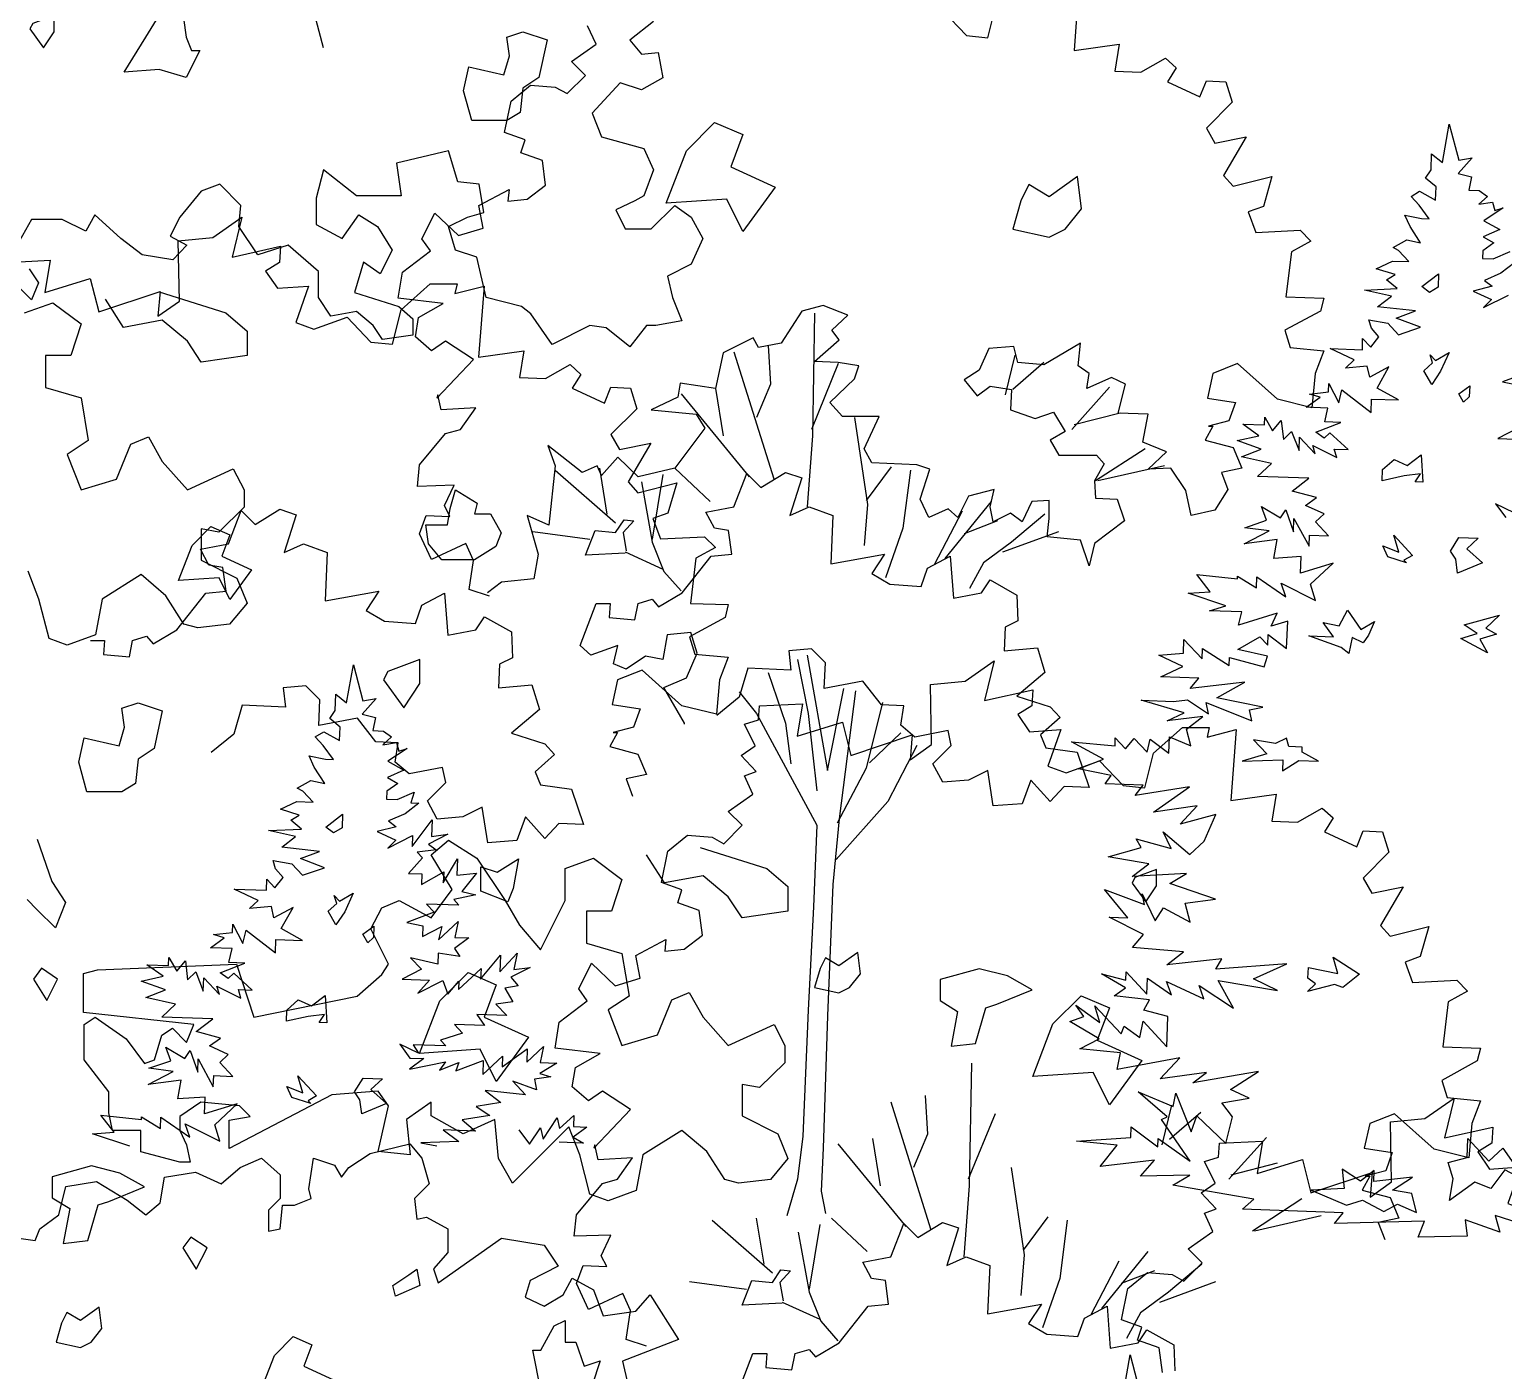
# Model space of a CAD drawing. Header units: inches. Extents: x 11.9 to 85.3, y 21.1 to 37.4.
# Drawn here: x 38.478 to 39.127, y 22.684 to 23.274 of the extents above; entities that cross this region are included whole.
import ezdxf

# ---------------------------------------------------------------- set-up
doc = ezdxf.new("R2010")
doc.units = ezdxf.units.IN
doc.header["$MEASUREMENT"] = 0
doc.layers.add('CAY', color=94, linetype='Continuous')
doc.layers.add('CAY-3', color=61, linetype='Continuous')

# ---------------------------------------------------------------- blocks, each defined once
blk = doc.blocks.new('A$C76451831')
at = {"layer": 'CAY'}
for p, q in [((4659.2, 1730), (4666, 1767.4)), ((4666, 1767.4), (4675.2, 1732.1)), ((4648.1, 1722.6), (4648.6, 1738.5)), ((4648.6, 1738.5), (4659.2, 1730)), ((4688.4, 1734.4), (4674.7, 1719)), ((4675.2, 1732.1), (4688.4, 1734.4)), ((4642.8, 1714.7), (4648.1, 1722.6)), ((4653, 1706.2), (4642.8, 1714.7)), ((4652.5, 1693), (4653, 1706.2)), ((4674.7, 1719), (4687.7, 1715.8)), ((4687.7, 1715.8), (4685, 1702.8)), ((4628.6, 1696.6), (4636.9, 1701.7)), ((4636.5, 1688.1), (4628.6, 1696.6)), ((4636.9, 1701.7), (4652.5, 1693)), ((4685, 1702.8), (4695.4, 1702.4)), ((4703.4, 1696.7), (4694.9, 1688.8)), ((4694.9, 1688.8), (4708.2, 1691.1)), ((4695.4, 1702.4), (4703.4, 1696.7)), ((4708.2, 1691.1), (4710.6, 1682.8)), ((4627.6, 1667.1), (4622.5, 1678.2)), ((4622.5, 1678.2), (4638.7, 1674.9)), ((4646.4, 1674.6), (4636.5, 1688.1)), ((4718.8, 1685.3), (4699.8, 1672.8)), ((4710.6, 1682.8), (4718.8, 1685.3)), ((4637.9, 1650.9), (4627.6, 1667.1)), ((4638.7, 1674.9), (4646.4, 1674.6)), ((4715.4, 1664.1), (4699.3, 1656.9)), ((4699.8, 1672.8), (4715.4, 1664.1)), ((4611, 1646.4), (4624.4, 1654.1)), ((4624.4, 1654.1), (4637.9, 1650.9)), ((4709.5, 1651.1), (4698.8, 1643.4)), ((4699.3, 1656.9), (4709.5, 1651.1)), ((4594.4, 1625.7), (4610.5, 1633.3)), ((4610.5, 1633.3), (4626.4, 1632.7)), ((4616.3, 1643.5), (4611, 1646.4)), ((4626.4, 1632.7), (4616.3, 1643.5)), ((4698.8, 1643.4), (4698.5, 1635.7)), ((4698.5, 1635.7), (4708.9, 1635.3)), ((4708.9, 1635.3), (4725.5, 1642.4)), ((4725.5, 1642.4), (4722.4, 1632.1)), ((4612.8, 1620.1), (4594.4, 1625.7)), ((4604.5, 1614.9), (4612.8, 1620.1)), ((4716.6, 1621.4), (4700.5, 1614.3)), ((4730.1, 1631.8), (4716.6, 1621.4)), ((4722.4, 1632.1), (4730.1, 1631.8)), ((4582.8, 1604.8), (4615, 1606.4)), ((4609.3, 1598.9), (4582.8, 1604.8)), ((4615, 1606.4), (4604.5, 1614.9)), ((4708, 1608.6), (4689.3, 1603.8)), ((4689.3, 1603.8), (4707.5, 1595.4)), ((4700.5, 1614.3), (4708, 1608.6)), ((4723.6, 1589.4), (4743.1, 1615.5)), ((4743.1, 1615.5), (4742.6, 1599.2)), ((4595.8, 1588.5), (4609.3, 1598.9)), ((4699.6, 1587.6), (4724, 1599.9)), ((4707.5, 1595.4), (4699.6, 1587.6)), ((4724, 1599.9), (4723.6, 1589.4)), ((4758.5, 1601.4), (4739.6, 1591.6)), ((4739.6, 1591.6), (4747.1, 1585.9)), ((4742.6, 1599.2), (4758.5, 1601.4)), ((4587.2, 1575.6), (4605.7, 1572.3)), ((4589.7, 1567.4), (4587.2, 1575.6)), ((4632.8, 1584.5), (4595.8, 1588.5)), ((4614, 1577.4), (4632.8, 1584.5)), ((4637.7, 1568.4), (4614, 1577.4)), ((4733.7, 1578.2), (4720, 1562.8)), ((4747.1, 1585.9), (4728.4, 1583.8)), ((4728.4, 1583.8), (4733.7, 1578.2)), ((4754.1, 1553.5), (4768.1, 1577)), ((4768.1, 1577), (4767.5, 1561.2)), ((4597.1, 1559), (4589.7, 1567.4)), ((4605.7, 1572.3), (4616.2, 1561)), ((4616.2, 1561), (4637.7, 1568.4)), ((4720, 1562.8), (4733.1, 1562.4)), ((4732.8, 1552), (4754.5, 1564.3)), ((4733.1, 1562.4), (4732.8, 1552)), ((4754.5, 1564.3), (4754.1, 1553.5)), ((4767.5, 1561.2), (4786.6, 1563.2)), ((4786.6, 1563.2), (4772.4, 1545.1)), ((4572.7, 1536.2), (4549.1, 1547.5)), ((4549.1, 1547.5), (4580.8, 1546.4)), ((4580.8, 1546.4), (4581.1, 1557.2)), ((4581.1, 1557.2), (4589, 1548.8)), ((4589, 1548.8), (4597.1, 1559)), ((4564.3, 1528.4), (4572.7, 1536.2)), ((4769.2, 1531.6), (4737.5, 1532.7)), ((4737.5, 1532.7), (4745, 1524.8)), ((4785.9, 1541.9), (4764.4, 1537.2)), ((4764.4, 1537.2), (4769.2, 1531.6)), ((4772.4, 1545.1), (4785.9, 1541.9)), ((4585.6, 1530.3), (4564.3, 1528.4)), ((4588, 1519.4), (4585.6, 1530.3)), ((4606.9, 1529.6), (4588, 1519.4)), ((4595.3, 1508.7), (4606.9, 1529.6)), ((4745, 1524.8), (4718.3, 1514.8)), ((4528.9, 1502.9), (4547.6, 1504.9)), ((4539.3, 1499.8), (4528.9, 1502.9)), ((4547.6, 1504.9), (4547.9, 1513.1)), ((4547.9, 1513.1), (4557.6, 1494.1)), ((4557.6, 1494.1), (4560.8, 1507.2)), ((4560.8, 1507.2), (4589.5, 1484.9)), ((4616.2, 1497.1), (4595.3, 1508.7)), ((4718.3, 1514.8), (4734.1, 1511.6)), ((4734.1, 1511.6), (4733.7, 1501.1)), ((4733.7, 1501.1), (4752.6, 1510.9)), ((4749.5, 1497.9), (4768.7, 1515.8)), ((4752.6, 1510.9), (4749.5, 1497.9)), ((4768.7, 1515.8), (4765.4, 1500)), ((4525.8, 1489.8), (4539.3, 1499.8)), ((4547, 1489.1), (4525.8, 1489.8)), ((4543.8, 1475.6), (4547, 1489.1)), ((4589.5, 1484.9), (4589.9, 1498)), ((4589.9, 1498), (4616.2, 1497.1)), ((4779, 1499.6), (4765, 1489.2)), ((4765, 1489.2), (4770.2, 1481.3)), ((4765.4, 1500), (4779, 1499.6)), ((4484.8, 1472.7), (4485.1, 1480.4)), ((4485.1, 1480.4), (4492.8, 1466.9)), ((4492.8, 1466.9), (4501.3, 1477.1)), ((4501.3, 1477.1), (4503.4, 1458.4)), ((4535.3, 1465.5), (4559.7, 1475)), ((4559.7, 1475), (4543.8, 1475.6)), ((4722.1, 1480.2), (4732.6, 1469)), ((4748.6, 1473.9), (4722.1, 1480.2)), ((4749, 1484.7), (4748.6, 1473.9)), ((4770.2, 1481.3), (4749, 1484.7)), ((4790.7, 1459.3), (4810.1, 1482.6)), ((4809.5, 1466.3), (4826.5, 1484.8)), ((4810.1, 1482.6), (4809.5, 1466.3)), ((4826.5, 1484.8), (4823.2, 1468.6)), ((4458, 1457.3), (4479.5, 1462)), ((4463.6, 1473.4), (4484.8, 1472.7)), ((4479.5, 1462), (4463.6, 1473.4)), ((4503.4, 1458.4), (4511.4, 1466.3)), ((4511.4, 1466.3), (4518.8, 1447.4)), ((4518.8, 1447.4), (4519.3, 1460.6)), ((4519.3, 1460.6), (4534.6, 1444.2)), ((4543.3, 1459.7), (4535.3, 1465.5)), ((4548.9, 1465), (4543.3, 1459.7)), ((4566.9, 1448.5), (4548.9, 1465)), ((4732.6, 1469), (4713.7, 1459.2)), ((4713.7, 1459.2), (4740.4, 1458.3)), ((4769, 1449.1), (4791.1, 1469.7)), ((4791.1, 1469.7), (4790.7, 1459.3)), ((4839.1, 1470.7), (4820.2, 1461)), ((4820.2, 1461), (4827.6, 1452.5)), ((4823.2, 1468.6), (4839.1, 1470.7)), ((4481.7, 1448.7), (4458, 1457.3)), ((4462.4, 1441.3), (4481.7, 1448.7)), ((4534.6, 1444.2), (4532.2, 1452.4)), ((4532.2, 1452.4), (4555.8, 1440.7)), ((4555.8, 1440.7), (4553.3, 1449)), ((4553.3, 1449), (4566.9, 1448.5)), ((4740.4, 1458.3), (4729, 1445.5)), ((4729, 1445.5), (4753.5, 1457.8)), ((4753.5, 1457.8), (4758.5, 1444.5)), ((4758.5, 1444.5), (4769.3, 1457.3)), ((4769.3, 1457.3), (4769, 1449.1)), ((4827.6, 1452.5), (4814.4, 1450.3)), ((4814.4, 1450.3), (4822.1, 1436.9)), ((4491.7, 1434.8), (4462.4, 1441.3)), ((4478.1, 1422.1), (4491.7, 1434.8)), ((4822.1, 1436.9), (4805.7, 1434.7)), ((4805.7, 1434.7), (4816.2, 1423.5)), ((4528.3, 1420.4), (4478.1, 1422.1)), ((4512, 1407.8), (4528.3, 1420.4)), ((4786.8, 1424.5), (4794.5, 1413.8)), ((4816.2, 1423.5), (4786.8, 1424.5)), ((4535.8, 1401.5), (4512, 1407.8)), ((4525.1, 1393.7), (4535.8, 1401.5)), ((4773, 1406.4), (4751.5, 1399.4)), ((4794.5, 1413.8), (4765.1, 1414.8)), ((4765.1, 1414.8), (4773, 1406.4)), ((4487, 1379.2), (4482, 1392.5)), ((4482, 1392.5), (4500.7, 1381.4)), ((4500.7, 1381.4), (4505.9, 1389.4)), ((4505.9, 1389.4), (4513.4, 1367.9)), ((4543.4, 1385.4), (4525.1, 1393.7)), ((4711.4, 1395.4), (4721.4, 1381.9)), ((4729.7, 1386.6), (4711.4, 1395.4)), ((4724.6, 1394.9), (4729.7, 1386.6)), ((4756.7, 1393.8), (4724.6, 1394.9)), ((4751.5, 1399.4), (4756.7, 1393.8)), ((4811.7, 1373.3), (4836.3, 1391)), ((4835.9, 1377.9), (4852.3, 1393.2)), ((4836.3, 1391), (4835.9, 1377.9)), ((4852.3, 1393.2), (4849, 1377.4)), ((4465.5, 1371.8), (4487, 1379.2)), ((4513.4, 1367.9), (4513.8, 1381)), ((4513.8, 1381), (4528.7, 1353.7)), ((4535, 1377.5), (4543.4, 1385.4)), ((4547.7, 1363.9), (4535, 1377.5)), ((4735, 1381.4), (4721, 1371)), ((4721, 1371), (4756.1, 1378)), ((4721.4, 1381.9), (4735, 1381.4)), ((4756.1, 1378), (4750.4, 1370)), ((4750.4, 1370), (4769.3, 1377.5)), ((4766.3, 1369.4), (4793.3, 1379.4)), ((4769.3, 1377.5), (4766.3, 1369.4)), ((4792.9, 1365.8), (4812.1, 1383.7)), ((4793.3, 1379.4), (4792.9, 1365.8)), ((4812.1, 1383.7), (4811.7, 1373.3)), ((4865.3, 1376.9), (4848.6, 1366.6)), ((4849, 1377.4), (4865.3, 1376.9)), ((4464.9, 1355.9), (4489.4, 1368.7)), ((4497.2, 1360.3), (4464.9, 1355.9)), ((4489.4, 1368.7), (4465.5, 1371.8)), ((4493.9, 1341.8), (4497.2, 1360.3)), ((4528.7, 1353.7), (4529.1, 1364.6)), ((4529.1, 1364.6), (4547.7, 1363.9)), ((4822.1, 1359.3), (4834.8, 1345.7)), ((4845.4, 1350.8), (4822.1, 1359.3)), ((4859.4, 1363.5), (4843.5, 1361.3)), ((4843.5, 1361.3), (4845.4, 1350.8)), ((4848.6, 1366.6), (4859.4, 1363.5)), ((4520.7, 1343.6), (4493.9, 1341.8)), ((4520.1, 1327.3), (4520.7, 1343.6)), ((4834.8, 1345.7), (4795, 1349.9)), ((4795, 1349.9), (4810.5, 1338.4)), ((4552.2, 1337), (4520.1, 1327.3)), ((4530.1, 1316.5), (4552.2, 1337)), ((4810.5, 1338.4), (4786.3, 1334.3)), ((4786.3, 1334.3), (4799.6, 1325.7)), ((4431.5, 1309.1), (4418.5, 1325.8)), ((4418.5, 1325.8), (4458.3, 1321.7)), ((4458.3, 1321.7), (4458.4, 1324.4)), ((4458.4, 1324.4), (4477, 1312.9)), ((4477, 1312.9), (4477.4, 1323.8)), ((4477.4, 1323.8), (4505.7, 1304.2)), ((4501.2, 1317.5), (4535, 1300.5)), ((4505.7, 1304.2), (4501.2, 1317.5)), ((4535, 1300.5), (4530.1, 1316.5)), ((4799.6, 1325.7), (4772.7, 1321.2)), ((4772.7, 1321.2), (4785.5, 1310.3)), ((4851.8, 1302.5), (4865.7, 1323.4)), ((4865.7, 1323.4), (4868.1, 1312.9)), ((4868.1, 1312.9), (4882.1, 1325.5)), ((4882.1, 1325.5), (4881.7, 1314.6)), ((4881.7, 1314.6), (4894.8, 1314.2)), ((4410.2, 1307.5), (4431.5, 1309.1)), ((4446.9, 1295.4), (4410.2, 1307.5)), ((4753.8, 1311.4), (4769.3, 1300)), ((4785.5, 1310.3), (4753.8, 1311.4)), ((4828.1, 1311.5), (4838.5, 1297.6)), ((4838.5, 1297.6), (4849.5, 1313.5)), ((4849.5, 1313.5), (4851.8, 1302.5)), ((4894.8, 1314.2), (4881.4, 1304.2)), ((4881.4, 1304.2), (4891.6, 1298.4)), ((4661.5, 1274.6), (4682.3, 1288.4)), ((4682.3, 1288.4), (4721.2, 1297.8)), ((4721.2, 1297.8), (4733, 1283.7)), ((4769.3, 1300), (4732.1, 1298.6)), ((4732.1, 1298.6), (4747.8, 1295.7)), ((4891.6, 1298.4), (4867.6, 1299.3)), ((4536.5, 1258.5), (4554.9, 1274.6)), ((4554.9, 1274.6), (4575.8, 1283.7)), ((4575.8, 1283.7), (4594.3, 1267.5)), ((4622.2, 1253.8), (4626.9, 1283.7)), ((4626.9, 1283.7), (4647.3, 1277)), ((4647.3, 1277), (4654.4, 1265.2)), ((4654.4, 1265.2), (4661.5, 1274.6)), ((4733, 1283.7), (4740.1, 1258.5)), ((4384.3, 1256.1), (4414.2, 1260.8)), ((4414.2, 1260.8), (4444.1, 1242.4)), ((4476.7, 1240), (4481, 1265.2)), ((4481, 1265.2), (4511.3, 1269.9)), ((4511.3, 1269.9), (4536.5, 1258.5)), ((4594.3, 1267.5), (4594.3, 1244.3)), ((4740.1, 1258.5), (4725.9, 1244.3)), ((4377.3, 1228.2), (4384.3, 1256.1)), ((4594.3, 1244.3), (4582.9, 1232.9)), ((4608.4, 1237.6), (4624.5, 1244.3)), ((4624.5, 1244.3), (4622.2, 1253.8)), ((4725.9, 1244.3), (4728.3, 1223.9)), ((4358.8, 1214.4), (4377.3, 1228.2)), ((4444.1, 1242.4), (4462.6, 1228.2)), ((4462.6, 1228.2), (4476.7, 1240)), ((4582.9, 1232.9), (4582.9, 1212.1)), ((4594.3, 1214.4), (4596.6, 1237.6)), ((4596.6, 1237.6), (4608.4, 1237.6)), ((4354.1, 1203), (4358.8, 1214.4)), ((4582.9, 1212.1), (4594.3, 1214.4)), ((4728.3, 1223.9), (4737.7, 1225.8)), ((4737.7, 1225.8), (4758.6, 1214.4)), ((4758.6, 1214.4), (4758.6, 1191.2)), ((5192.6, 1187), (5205.3, 1219.7)), ((5205.3, 1219.7), (5219, 1206)), ((5219, 1206), (5243.2, 1220.8)), ((5243.2, 1220.8), (5259.1, 1215.5)), ((5259.1, 1215.5), (5247.5, 1178.6)), ((4324.2, 1207.4), (4354.1, 1203)), ((4749.1, 1161.4), (4811.2, 1205.4)), ((4811.2, 1205.4), (4852.9, 1198.3)), ((4758.6, 1191.2), (4744.4, 1175.1)), ((4852.9, 1198.3), (4866.7, 1177.9)), ((5165.2, 1181.8), (5192.6, 1187)), ((5247.5, 1178.6), (5266.4, 1187)), ((5266.4, 1187), (5289.7, 1178.6)), ((4744.4, 1175.1), (4749.1, 1161.4)), ((4866.7, 1177.9), (4839.1, 1163.7)), ((5173.6, 1165.9), (5165.2, 1181.8)), ((5289.7, 1178.6), (5287.5, 1131.1)), ((4839.1, 1163.7), (4834.4, 1147.6)), ((4871.4, 1149.9), (4880.4, 1166.1)), ((4880.4, 1166.1), (4901.2, 1154.7)), ((5187.3, 1163.8), (5173.6, 1165.9)), ((5190.5, 1140.6), (5187.3, 1163.8)), ((4834.4, 1147.6), (4852.9, 1138.5)), ((4852.9, 1138.5), (4871.4, 1149.9)), ((4901.2, 1154.7), (4910.7, 1129.1)), ((4942.9, 1133.8), (4956.7, 1149.9)), ((4956.7, 1149.9), (4984.6, 1105.9)), ((4910.7, 1129.1), (4942.9, 1133.8)), ((5142, 1102.7), (5170.5, 1138.5)), ((5170.5, 1138.5), (5190.5, 1140.6)), ((5287.5, 1131.1), (5340.3, 1140.6)), ((5340.3, 1140.6), (5327.6, 1121.6)), ((5376.1, 1109), (5382.5, 1126.9)), ((5382.5, 1126.9), (5404.6, 1138.5)), ((5404.6, 1138.5), (5407.8, 1097.4)), ((5327.6, 1121.6), (5345.5, 1111.1)), ((5435.2, 1102.7), (5443.6, 1115.3)), ((5443.6, 1115.3), (5470, 1100.6)), ((4984.6, 1105.9), (4929.6, 1084.7)), ((5118.8, 1089), (5142, 1102.7)), ((5345.5, 1111.1), (5376.1, 1109)), ((5407.8, 1097.4), (5435.2, 1102.7)), ((5470, 1100.6), (5471.1, 1075.2)), ((4929.6, 1084.7), (4941, 1036.7)), ((5057.6, 1092.1), (5071.3, 1092.1)), ((5071.3, 1092.1), (5070.3, 1078.4)), ((5095.6, 1076.3), (5098.8, 1092.1)), ((5098.8, 1092.1), (5112.5, 1096.3)), ((5112.5, 1096.3), (5118.8, 1089)), ((5420.6, 1053.6), (5427.3, 1091)), ((5427.3, 1091), (5436.5, 1055.8)), ((5070.3, 1078.4), (5095.6, 1076.3))]:
    blk.add_line(p, q, dxfattribs=at)
for points in [[(4270.8, 1937.2), (4267.7, 1961.4), (4246.6, 1968.8), (4250.8, 1981.5), (4230.8, 1988.9), (4237.1, 2019.4), (4256.1, 2035.3), (4280.3, 2033.1), (4291.9, 2026.8), (4309.9, 2044.7), (4296.2, 2058.5), (4320.4, 2075.3), (4312, 2093.3), (4323.6, 2097.5), (4308.8, 2113.3), (4322.5, 2122.8), (4312, 2143.9), (4325.7, 2148.1), (4326.7, 2161.8), (4368.9, 2163.9), (4363.7, 2132.3), (4408, 2146), (4416.4, 2113.3), (4476.5, 2133.3), (4474.4, 2109.1), (4495.5, 2123.9), (4494.4, 2182.9), (4528.2, 2186.1), (4556.7, 2206.1), (4547.2, 2167.1), (4594.6, 2177.6), (4593.6, 2161.8), (4579.9, 2153.4), (4591.5, 2136.5), (4622.1, 2138.6), (4609.4, 2102.8), (4627.3, 2096.4), (4660, 2108), (4683.2, 2083.8), (4704.3, 2081.7), (4712.8, 2115.4), (4741.2, 2140.7), (4767.6, 2140.7), (4765.5, 2131.2), (4794, 2138.6), (4788.7, 2069), (4833, 2075.3), (4828.8, 2049), (4854.1, 2047.9), (4878.3, 2061.6), (4888.9, 2052.1), (4880.5, 2038.4), (4912.1, 2023.7), (4918.4, 2039.5), (4937.4, 2038.4), (4943.7, 2018.4), (4918.4, 1993.1), (4926.9, 1978.3), (4957.4, 1984.6), (4935.3, 1946.7), (4944.8, 1936.1), (4982.8, 1945.6), (4974.3, 1916.1), (4959.6, 1910.8), (4966.9, 1890.8), (5010.2, 1892.9), (5020.7, 1882.3), (5001.7, 1871.8), (4996.5, 1827.5), (5033.4, 1826.4), (5030.2, 1813.8), (4995.4, 1794.8), (5000.7, 1777.9), (5033.4, 1774.7), (5024.9, 1752.6), (5021.8, 1718.9), (4988, 1727.3), (4949, 1762.1), (4924.8, 1752.6), (4919.5, 1728.3), (4946.9, 1724.1), (4940.6, 1706.2), (4920.5, 1700.9), (4924.8, 1700.9), (4917.4, 1687.2), (4944.8, 1679.8), (4953.2, 1659.8), (4933.2, 1655.6), (4939.5, 1638.7)], [(4953.2, 1099.5), (4933.2, 1105.8), (4937.4, 1134.3), (4930, 1151.2), (4896.3, 1135.4), (4884.7, 1160.7), (4891, 1178.6), (4914.2, 1177.5), (4908.9, 1188.1), (4918.4, 1208.1), (4882.5, 1207.1), (4884.7, 1228.2), (4910, 1258.8), (4924.7, 1263), (4939.5, 1284.1), (4905.7, 1282), (4902.6, 1296.7), (4901.5, 1293.6), (4937.4, 1331.5), (4910, 1349.5), (4896.3, 1340), (4880.4, 1353.7), (4883.6, 1372.7), (4907.9, 1386.4), (4863.6, 1391.6), (4867.8, 1417), (4895.2, 1438.1), (4886.8, 1449.7), (4899.4, 1475), (4922.6, 1452.8), (4946.9, 1460.2), (4942.7, 1482.3), (4972.2, 1498.2), (4971.1, 1486.6), (4990.1, 1488.7), (5008, 1502.4), (5004.9, 1526.6), (4983.8, 1534), (4988, 1546.7), (4968, 1554.1), (4974.3, 1584.7), (4993.3, 1600.5), (5017.5, 1598.4), (5029.1, 1592), (5047.1, 1610), (5033.4, 1623.7), (5057.6, 1640.6), (5049.2, 1658.5), (5060.8, 1662.7), (5046, 1678.5), (5059.7, 1688), (5049.2, 1709.1), (5062.9, 1713.3), (5063.9, 1727), (5106.1, 1729.1), (5100.9, 1697.5), (5145.2, 1711.2), (5153.6, 1678.5), (5213.7, 1698.6), (5211.6, 1674.3), (5232.7, 1689.1), (5231.6, 1748.1), (5265.4, 1751.3), (5293.9, 1771.3), (5284.4, 1732.3), (5331.8, 1742.9), (5330.8, 1727), (5317.1, 1718.6), (5328.7, 1701.7), (5359.3, 1703.8), (5346.6, 1668), (5364.5, 1661.6), (5397.2, 1673.2), (5420.4, 1649), (5441.5, 1646.9), (5450, 1680.6), (5478.4, 1705.9), (5504.8, 1705.9), (5502.7, 1696.5), (5531.2, 1703.8), (5525.9, 1634.2), (5570.2, 1640.6), (5566, 1614.2), (5591.3, 1613.1), (5615.5, 1626.8), (5626.1, 1617.3), (5617.7, 1603.6), (5649.3, 1588.9), (5655.6, 1604.7), (5674.6, 1603.6), (5680.9, 1583.6), (5655.6, 1558.3), (5664.1, 1543.5), (5694.7, 1549.8), (5672.5, 1511.9), (5682, 1501.3), (5720, 1510.8), (5711.5, 1481.3), (5696.8, 1476), (5704.1, 1456), (5747.4, 1458.1), (5757.9, 1447.5), (5738.9, 1437), (5733.7, 1392.7), (5770.6, 1391.6), (5767.4, 1379), (5732.6, 1360), (5737.9, 1343.1), (5770.6, 1340), (5762.2, 1317.8), (5759, 1284.1), (5725.2, 1292.5), (5686.2, 1327.3), (5662, 1317.8), (5656.7, 1293.6), (5684.1, 1289.3), (5677.8, 1271.4), (5657.7, 1266.1), (5662, 1266.1), (5654.6, 1252.4), (5682, 1245), (5690.4, 1225), (5670.4, 1220.8), (5676.7, 1203.9)], [(4680, 1494.9), (4675.3, 1503.2), (4686, 1511), (4685.6, 1500.1), (4680, 1494.9)], [(530, 749.3), (509.9, 755.6), (514.2, 784.1), (506.8, 800.9), (473, 785.1), (461.4, 810.4), (467.7, 828.4), (490.9, 827.3), (485.7, 837.9), (495.2, 857.9), (459.3, 856.8), (461.4, 877.9), (486.7, 908.5), (501.5, 912.7), (516.3, 933.8), (482.5, 931.7), (479.3, 946.5), (478.3, 943.3), (514.2, 981.3), (486.7, 999.2), (473, 989.7), (457.2, 1003.4), (460.4, 1022.4), (484.6, 1036.1), (440.3, 1041.4), (444.5, 1066.7), (472, 1087.8), (463.5, 1099.4), (476.2, 1124.7), (499.4, 1102.6), (523.6, 1110), (519.4, 1132.1), (549, 1147.9), (547.9, 1136.3), (566.9, 1138.4), (584.8, 1152.1), (581.7, 1176.4), (560.6, 1183.8), (564.8, 1196.4), (544.7, 1203.8), (551.1, 1234.4), (570.1, 1250.2), (594.3, 1248.1), (605.9, 1241.8), (623.8, 1259.7), (610.1, 1273.4), (634.4, 1290.3), (625.9, 1308.2)], [(974, 1323), (997.2, 1298.7), (1018.3, 1296.6), (1026.7, 1330.4)], [(1107.9, 1353.6), (1102.7, 1284), (1147, 1290.3), (1142.7, 1263.9), (1168.1, 1262.9), (1192.3, 1276.6), (1202.9, 1267.1), (1194.4, 1253.4), (1226.1, 1238.6), (1232.4, 1254.5), (1251.4, 1253.4), (1257.7, 1233.4), (1232.4, 1208), (1240.8, 1193.3), (1271.4, 1199.6), (1249.3, 1161.6), (1258.8, 1151.1), (1296.7, 1160.6), (1288.3, 1131.1), (1273.5, 1125.8), (1280.9, 1105.7), (1324.2, 1107.9), (1334.7, 1097.3), (1315.7, 1086.8), (1310.4, 1042.5), (1347.4, 1041.4), (1344.2, 1028.7), (1309.4, 1009.8), (1314.7, 992.9), (1347.4, 989.7), (1338.9, 967.6), (1335.8, 933.8), (1302, 942.3), (1263, 977.1), (1238.7, 967.6), (1233.4, 943.3), (1260.9, 939.1), (1254.5, 921.2), (1234.5, 915.9), (1238.7, 915.9), (1231.3, 902.2), (1258.8, 894.8), (1267.2, 874.8), (1247.2, 870.5), (1253.5, 853.7)], [(5271.7, 1376.9), (5269.6, 1256.6), (5264.3, 1187)], [(5226.4, 1345.2), (5228.5, 1307.3), (5214.8, 1274.6)], [(5192.6, 1338.9), (5231.6, 1214.5)], [(5467.9, 1335.7), (5458.4, 1296.7)], [(5294.9, 1327.3), (5268.6, 1263)], [(5496.4, 1328.4), (5465.8, 1302)], [(5174.7, 1303.1), (5182.1, 1256.6)], [(5560.7, 1304.1), (5523.8, 1263)], [(5140.9, 1297.8), (5207.4, 1216.6)], [(5310.7, 1274.6), (5323.4, 1189.1), (5320.2, 1149.1)], [(5571.3, 1278.8), (5525.9, 1267.2)], [(5595.5, 1244), (5547, 1212.3)], [(5017.5, 1222.9), (5076.6, 1171.2)], [(5060.8, 1225), (5068.2, 1179.7)], [(5123, 1218.7), (5112.5, 1155.4)], [(5134.6, 1225), (5169.4, 1192.3)], [(5346.6, 1226.1), (5322.3, 1193.4)], [(5365.6, 1222.9), (5358.2, 1165.9), (5341.3, 1117.4)], [(5614.5, 1227.1), (5549.1, 1212.3)], [(1534.6, 1076.3), (1521.1, 1065.9), (1505, 1058.7), (1512.5, 1053), (1493.8, 1048.2), (1512, 1039.9), (1504.1, 1032), (1528.5, 1044.3)], [(1549.5, 969.2), (1522.8, 959.3), (1538.6, 956)], [(1537.1, 913.4), (1518.2, 903.7), (1544.9, 902.7)], [(1534.2, 831), (1515.9, 839.8), (1525.9, 826.3)], [(1562.6, 126.9), (1515.6, 142.2), (1520, 125.7), (1486, 137.8), (1488.1, 121.8), (1440.1, 120.8), (1446.1, 136.4), (1358.1, 134.1), (1366.6, 144.6), (1267.9, 148.1), (1279.1, 158.1), (1199.4, 171.8), (1216.1, 181.6), (1168, 180.6), (1181.7, 196.4), (1128.5, 190.1), (1145, 210.9), (1105.3, 215), (1158.5, 218.6), (1158.8, 229), (1184.9, 209.5), (1185.2, 217.6), (1216.5, 195.2), (1188.5, 236.1), (1194, 238.6), (1165.5, 263.2), (1199.8, 248.8), (1202.6, 261.9), (1217.6, 224.2), (1223.1, 239.9), (1251.6, 212.6), (1257.9, 238.7), (1247.6, 252.6), (1274.4, 257.1), (1256.2, 265.5), (1283.5, 283.1), (1219.2, 272.2), (1232.7, 282.1), (1187.2, 276), (1206.5, 296.7), (1144.9, 285.2), (1148.2, 301.4), (1108.5, 305.5), (1127.4, 315.3), (1098.5, 332.2), (1112.3, 337.1), (1104.5, 348.3), (1127.9, 331.1), (1123.1, 347.6), (1148.9, 320), (1151.8, 327.6), (1167.3, 316.6), (1170.6, 332.4), (1193.7, 307.5), (1194.8, 337), (1171, 343.2), (1176.8, 353.5), (1142, 357.4), (1153.2, 365.2), (1129.6, 379.1), (1153.4, 372.9), (1153.7, 381), (1174.2, 359), (1174.8, 374.8), (1198.2, 358.2), (1193.2, 371.5), (1229.8, 354.3), (1225.3, 367.6), (1258.9, 345.2), (1244, 372.4), (1302.2, 362.7), (1278.5, 373.9), (1311.2, 388.7), (1241.7, 383.4), (1247.5, 393.6), (1193.8, 387.8), (1210.1, 400.4), (1160, 404.8), (1170.8, 417.6), (1137, 434.6), (1155.6, 434), (1132.5, 461.5), (1171.9, 447), (1169.5, 457.5), (1182.2, 430.8), (1190.3, 443.7), (1216.6, 429.6), (1211.8, 448.3), (1241.4, 452.3), (1196.6, 467.5), (1212.8, 477.3), (1159.7, 474.2), (1176, 486.8), (1136.3, 493.6), (1168.4, 502.9), (1163.7, 511.2), (1197.8, 501.9), (1190.2, 518), (1216.2, 495.8), (1230.2, 508.9), (1241.6, 535.3), (1206.8, 525.6), (1223.3, 543.6), (1180.5, 537.4), (1215.8, 562.4), (1162.5, 553.9), (1170.5, 564), (1133.4, 565.3), (1139.1, 573.3), (1107.2, 579.8), (1131.5, 589.4), (1100.4, 606.4), (1142.9, 602.6), (1143.1, 610.3), (1153.2, 599.5), (1161.7, 609.7), (1174.4, 596.1), (1177.5, 609.1), (1195.6, 595.3), (1196.2, 611.2), (1217.2, 602.3), (1212.8, 618.8), (1229.1, 631.3), (1194, 627.1), (1210.6, 634.7), (1168.4, 647.1), (1200.1, 646), (1213.8, 647.7), (1234.6, 633.9), (1232.3, 644.8), (1276.9, 627), (1274.6, 637.9), (1287.8, 640.2), (1242.8, 649.4), (1270.1, 664.8), (1216.4, 658.5), (1224.9, 668.7), (1187.8, 670), (1209.5, 680.1), (1185.8, 691.3), (1209.9, 693.2), (1210.4, 706.8), (1228.3, 687.6), (1228.7, 698), (1254.8, 681.2), (1255.1, 688.9), (1289.2, 680), (1292.3, 690.3), (1263.1, 696.8), (1284.8, 709.2), (1292.7, 701.2), (1293, 711.6), (1311.1, 697.8), (1312.1, 724.6), (1296, 719.7), (1301.9, 732.6), (1263.9, 720.8), (1267.1, 733.8), (1235.4, 734.9), (1251.4, 739.8), (1214.7, 752), (1236, 753.5), (1223, 770.3), (1262.8, 766.2), (1262.9, 768.9), (1281.5, 757.4), (1281.9, 768.2), (1310.2, 748.6), (1305.7, 761.9), (1339.5, 744.9), (1334.6, 760.9), (1356.7, 781.5), (1324.6, 771.7), (1325.2, 788), (1298.4, 786.2), (1301.7, 804.7), (1269.4, 800.4), (1293.9, 813.1), (1270, 816.2), (1291.5, 823.6), (1286.5, 837), (1305.2, 825.9), (1310.4, 833.9), (1317.9, 812.3), (1318.3, 825.4), (1333.2, 798.2), (1333.6, 809), (1352.2, 808.4), (1339.5, 822), (1347.9, 829.8), (1329.6, 838.2), (1340.3, 846), (1316.5, 852.2), (1332.8, 864.8), (1282.6, 866.6), (1296.2, 879.2), (1266.9, 885.7), (1286.2, 893.2), (1262.5, 901.7), (1284, 906.4), (1268.1, 917.8), (1289.3, 917.1), (1289.6, 924.8), (1297.3, 911.4), (1305.8, 921.5), (1307.9, 902.9), (1315.9, 910.7), (1323.4, 891.9), (1323.8, 905), (1339.1, 888.6), (1336.7, 896.9), (1360.3, 885.2), (1357.8, 893.4), (1371.4, 892.9), (1353.4, 909.4), (1347.8, 904.2), (1339.8, 909.9), (1364.2, 919.5), (1348.4, 920), (1351.5, 933.5), (1330.3, 934.3), (1343.8, 944.2), (1333.4, 947.3), (1352.1, 949.4), (1352.4, 957.5), (1362.1, 938.6), (1365.3, 951.6), (1394, 929.3), (1394.4, 942.4), (1420.7, 941.5), (1399.8, 953.1), (1411.4, 974), (1392.5, 963.8), (1390.1, 974.8), (1368.8, 972.8), (1377.2, 980.7), (1353.6, 991.9), (1385.3, 990.8), (1385.6, 1001.7), (1393.5, 993.3), (1401.6, 1003.4), (1394.2, 1011.8), (1391.7, 1020.1), (1410.2, 1016.7), (1420.7, 1005.5), (1442.2, 1012.9), (1418.5, 1021.8), (1437.3, 1028.9), (1400.3, 1032.9), (1413.8, 1043.3), (1387.3, 1049.2), (1419.5, 1050.8), (1409, 1059.4), (1417.3, 1064.5), (1398.9, 1070.1), (1415, 1077.7), (1430.9, 1077.2), (1420.8, 1088), (1415.5, 1090.9), (1428.9, 1098.6), (1442.4, 1095.4), (1432.1, 1111.6), (1427, 1122.6), (1443.2, 1119.4), (1450.9, 1119.1), (1441, 1132.6), (1433.1, 1141), (1441.4, 1146.2), (1457, 1137.5), (1457.5, 1150.6), (1447.3, 1159.1), (1452.6, 1167.1), (1453.1, 1182.9), (1463.7, 1174.4), (1470.5, 1211.8), (1479.7, 1176.6), (1492.9, 1178.8), (1479.2, 1163.4), (1492.2, 1160.3), (1489.5, 1147.2), (1499.9, 1146.8), (1507.9, 1141.1), (1499.4, 1133.3), (1512.7, 1135.5), (1515.1, 1127.3), (1523.3, 1129.7), (1504.3, 1117.2), (1519.9, 1108.5), (1503.8, 1101.4), (1514, 1095.6), (1503.3, 1087.8), (1503, 1080.1), (1513.4, 1079.7), (1530, 1086.9)], [(5101.9, 1211.3), (5112.5, 1152.2), (5124.1, 1123.8), (5140.9, 1104.8)], [(5444.7, 1192.3), (5399.3, 1136.4)], [(5086.1, 1141.7), (5047.1, 1139.6), (5056.6, 1163.8), (5076.6, 1161.7), (5085, 1174.4), (5094.5, 1173.3), (5084, 1161.7), (5087.2, 1143.8)], [(5416.2, 1182.8), (5388.8, 1130.1)], [(5451, 1173.3), (5418.3, 1160.7)], [(5497.4, 1179.7), (5464.7, 1152.2), (5437.3, 1132.2), (5423.6, 1106.9)], [(4995.4, 1162.8), (5051.3, 1155.4)], [(5456.3, 1142.7), (5511.1, 1162.8)], [(5086.1, 1142.7), (5123, 1125.9)], [(5144.1, 974), (5144.1, 975), (5124.1, 1009.8), (5146.2, 1019.3), (5156.8, 1043.6), (5150.4, 1063.6), (5127.2, 1061.5), (5123, 1037.3), (5106.1, 1040.4), (5087.2, 1027.8), (5074.5, 1033.1), (5078.7, 1051), (5052.3, 1041.5), (5041.8, 1051), (5057.6, 1092.1)], [(1253.5, 853.7), (1240.8, 833.6), (1217.6, 828.4), (1212.4, 852.6), (1197.6, 874.8), (1175.4, 873.7), (1193.4, 890.6), (1170.2, 900.1), (1175.4, 927.5), (1145.9, 928.6), (1153.3, 957), (1139.6, 963.4), (1115.3, 952.8), (1117.4, 967.6), (1106.9, 975), (1109, 997.1), (1073.1, 976), (1047.8, 978.1), (1043.6, 993.9), (1019.3, 991.8), (1009.9, 970.7), (995.1, 961.2), (1007.7, 945.4), (1020.4, 954.9), (1041.5, 951.8), (1040.4, 931.7), (1064.7, 923.3), (1082.6, 929.6), (1094.2, 910.6), (1079.5, 902.2), (1087.9, 887.4), (1124.8, 887.4), (1132.2, 879), (1122.7, 862.1), (1123.8, 845.2), (1144.9, 844.2), (1152.2, 823.1), (1122.7, 800.9), (1117.4, 778.8), (1109, 804.1), (1076.3, 807.3), (1078.4, 825.2), (1078.4, 843.1), (1061.5, 842.1), (1052, 822), (1040.4, 830.5), (1023.6, 822), (1020.4, 836.8), (1024.6, 853.7), (999.3, 847.3), (988.8, 826.2), (979.3, 834.7), (960.3, 826.2), (951.8, 844.2), (961.3, 873.7), (948.7, 877.9), (904.4, 880), (897, 893.7), (911.8, 925.4), (875.9, 925.4), (863.3, 939.1), (887.5, 962.3), (891.7, 975), (871.7, 978.1), (848.5, 979.2), (872.7, 1000.3), (865.4, 1009.8), (881.2, 1024.5), (856.9, 1034), (835.8, 1028.7), (815.8, 997.1), (793.6, 992.9), (788.4, 1002.4), (758.8, 987.6), (751.5, 952.8), (716.7, 958.1), (714.5, 944.4), (688.2, 931.7), (732.5, 927.5), (740.9, 913.8), (711.4, 874.8), (675.5, 866.3), (655.5, 885.3), (639.7, 867.4), (635.4, 876.9), (620.7, 870.5), (586.9, 896.9), (594.3, 876.9), (588, 818.9), (566.9, 828.4), (577.4, 790.4), (573.2, 766.1), (541.6, 763), (527.9, 752.4)], [(848.5, 1026.6), (846.4, 906.4), (841.1, 836.8)], [(769.4, 988.7), (808.4, 864.2)], [(803.1, 995), (805.2, 957), (791.5, 924.3)], [(1044.7, 985.5), (1035.2, 946.5)], [(871.7, 977.1), (845.3, 912.7)], [(1073.1, 978.1), (1042.6, 951.8)], [(1137.5, 953.9), (1100.6, 912.7)], [(1484.5, 939.3), (1479.8, 947.6), (1490.5, 955.4), (1490.1, 944.5), (1484.5, 939.3)], [(717.7, 947.5), (784.2, 866.3)], [(751.5, 952.8), (758.8, 906.4)], [(1148, 928.6), (1102.7, 917)], [(887.5, 924.3), (900.2, 838.9), (897, 798.8)], [(1172.3, 893.7), (1123.8, 862.1)], [(594.3, 872.7), (653.4, 821)], [(634.4, 741.9), (648.1, 741.9), (647, 728.2), (672.4, 726.1), (675.5, 741.9), (689.2, 746.1), (695.6, 738.7), (718.8, 752.4), (747.2, 788.3), (767.3, 790.4), (764.1, 813.6), (750.4, 815.7), (742, 831.5), (769.4, 836.8), (782, 869.5), (795.8, 855.8), (820, 870.5), (835.8, 865.3), (824.2, 828.4), (843.2, 836.8), (866.4, 828.4), (864.3, 780.9), (917, 790.4), (904.4, 771.4), (922.3, 760.9), (952.9, 758.7), (959.2, 776.7), (981.4, 788.3), (984.5, 747.1), (1012, 752.4), (1020.4, 765.1), (1046.8, 750.3), (1047.8, 725), (1035.2, 718.7), (1034.1, 695.5), (1066.8, 698.6), (1074.2, 674.4), (1046.8, 651.2), (1079.5, 640.6), (1089, 630.1), (1070, 613.2), (1075.2, 600.5), (1105.8, 596.3), (1117.4, 561.5), (1093.2, 562.6), (1079.5, 547.8), (1060.5, 568.9), (1052, 545.7), (1023.6, 543.6), (1018.3, 578.4), (999.3, 568.9), (974, 566.8), (964.5, 584.7), (982.4, 602.7), (979.3, 617.4), (946.6, 611.1), (932.9, 622.7), (936, 641.7), (913.9, 642.7), (895.9, 665.9), (858, 658.6), (859, 683.9), (845.3, 697.6), (823.2, 695.5), (825.3, 676.5), (783.1, 678.6), (774.7, 650.1), (752.5, 632.2)], [(637.6, 874.8), (644.9, 829.4)], [(699.8, 868.4), (689.2, 805.2)], [(711.4, 874.8), (746.2, 842.1)], [(923.4, 875.8), (899.1, 843.1)], [(942.4, 872.7), (935, 815.7), (918.1, 767.2)], [(1191.3, 876.9), (1125.9, 862.1)], [(678.7, 861.1), (689.2, 802), (700.8, 773.5), (717.7, 754.5)], [(1021.5, 842.1), (976.1, 786.2)], [(662.9, 791.4), (623.8, 789.3), (633.3, 813.6), (653.4, 811.5), (661.8, 824.1), (671.3, 823.1), (660.8, 811.5), (663.9, 793.6)], [(993, 832.6), (965.6, 779.8)], [(1074.2, 829.4), (1041.5, 802), (1014.1, 782), (1000.4, 756.6)], [(572.2, 812.5), (628.1, 805.2)], [(1027.8, 823.1), (995.1, 810.4)], [(1033.1, 792.5), (1087.9, 812.5)], [(662.9, 792.5), (699.8, 775.6)], [(720.9, 623.7), (720.9, 624.8), (700.8, 659.6), (723, 669.1), (733.5, 693.4), (727.2, 713.4), (704, 711.3), (699.8, 687), (682.9, 690.2), (663.9, 677.5), (651.3, 682.8), (655.5, 700.7), (629.1, 691.2), (618.6, 700.7), (634.4, 741.9)], [(831.6, 687), (842.2, 634.3), (850.6, 558.4)], [(841.1, 691.2), (861.1, 578.4), (877, 658.6)], [(803.1, 674.4), (820, 624.8), (825.3, 584.7)], [(774.7, 655.4), (791.5, 634.3), (850.6, 524.6), (847.4, 444.5), (842.2, 343.2), (836.9, 219.8), (831.6, 177.6), (821.1, 141.8)], [(888.6, 656.4), (872.7, 530.9), (866.4, 466.6), (861.1, 337.9), (856.9, 208.2), (854.8, 166), (859, 143.9)], [(914.9, 644.8), (899.1, 580.5), (870.6, 526.7)], [(932.9, 615.3), (902.3, 585.8)], [(948.7, 602.7), (920.2, 547.8), (869.6, 490.9)]]:
    blk.add_lwpolyline(points, dxfattribs=at)
for points in [[(4784.5, 1915.2), (4800.4, 1915.2), (4810.9, 1896.7), (4805.6, 1883.5), (4784.5, 1870.3), (4752.8, 1870.3), (4739.6, 1886.1), (4737, 1904.6), (4758.1, 1904.6), (4760.8, 1920.5), (4766, 1939), (4787.2, 1925.7)], [(4507.9, 1884.3), (4526.4, 1902.8), (4544.9, 1894.9), (4536.9, 1873.7), (4566, 1860.5), (4544.9, 1831.5), (4534.3, 1852.6), (4494.7, 1850)], [(4396.9, 1672), (4402.2, 1695.8), (4436.5, 1687.9), (4441.8, 1706.3), (4439.1, 1724.8), (4455, 1730.1), (4478.7, 1722.2), (4470.8, 1685.2), (4455, 1674.7), (4452.3, 1650.9), (4439.1, 1643), (4404.8, 1643)], [(4639.1, 1608.3), (4655.4, 1620.8), (4655, 1607.7), (4646.6, 1602.6)], [(4791, 1545.5), (4791, 1569.3), (4806.8, 1564), (4827.9, 1577.2), (4822.7, 1548.1), (4817.4, 1534.9)], [(5431.9, 1558.7), (5429.3, 1553.4), (5442.5, 1535), (5453, 1550.8), (5453, 1566.7)], [(4641.2, 1525.7), (4649.6, 1533.5), (4647.2, 1541.3), (4652.4, 1535.7), (4665.8, 1543.4), (4657.5, 1525.1), (4648.9, 1512.3)], [(5162.8, 1464.3), (5160.2, 1485.4), (5141.7, 1472.2), (5128.5, 1480.1), (5123.3, 1469.6), (5118, 1451.1), (5141.7, 1445.8), (5152.3, 1451.1)], [(4376, 1459.3), (4360.2, 1469.9), (4352.3, 1459.3), (4365.5, 1438.2)], [(4640.1, 1416.5), (4632.4, 1416.7), (4637.7, 1424.7), (4621.8, 1422.5), (4600.3, 1417.9), (4600.7, 1428.7), (4611.9, 1438.8), (4624.8, 1432.9), (4638.3, 1443.3)], [(5351.5, 1415.3), (5379.2, 1443), (5406.9, 1431.1), (5395, 1399.4), (5438.6, 1379.6), (5406.9, 1336.1), (5391, 1367.8), (5331.7, 1363.8)], [(4624.2, 1337.2), (4605.8, 1343.3), (4600.8, 1353.9), (4616.4, 1347.9), (4611.6, 1364.4), (4629.9, 1344.7), (4621.6, 1340)], [(4672.4, 1341), (4667.2, 1348.9), (4675.4, 1362.2), (4694.4, 1361.5), (4683.1, 1351), (4698.5, 1337.4), (4674.2, 1327.3)], [(722.8, 1185.8), (750.5, 1213.5), (778.2, 1201.7), (766.3, 1170), (809.9, 1150.2), (778.2, 1106.6), (762.4, 1138.3), (703, 1134.3)], [(4522.5, 1195.9), (4506.6, 1206.4), (4498.7, 1195.9), (4511.9, 1174.8)], [(4720.4, 1169.5), (4728.3, 1174.8), (4731, 1158.9), (4707.2, 1148.4), (4704.6, 1158.9)], [(1109.9, 1128.8), (1106, 1160.5), (1078.3, 1140.7), (1058.5, 1152.6), (1050.5, 1136.7), (1042.6, 1109), (1078.3, 1101.1), (1094.1, 1109)], [(4419.5, 1116.7), (4416.9, 1137.8), (4398.4, 1124.6), (4385.2, 1132.5), (4380, 1122), (4374.7, 1103.5), (4398.4, 1098.2), (4409, 1103.5)], [(4862.9, 1119.3), (4873.5, 1124.6), (4873.5, 1103.5), (4884.1, 1103.5), (4892, 1079.7), (4907.8, 1085), (4899.9, 1061.2), (4857.7, 1063.9), (4849.7, 1055.9), (4841.8, 1095.6), (4849.7, 1095.6)], [(4588.5, 1090.3), (4606.9, 1108.8), (4625.4, 1100.8), (4617.5, 1079.7), (4646.5, 1066.5), (4625.4, 1037.5), (4614.9, 1058.6), (4575.3, 1055.9)], [(1443.6, 1052.7), (1459.9, 1065.3), (1459.5, 1052.2), (1451.1, 1047)], [(1445.7, 970.1), (1454.1, 978), (1451.7, 985.8), (1456.9, 980.2), (1470.4, 987.9), (1462, 969.6), (1453.4, 956.7)], [(1444.6, 860.9), (1436.9, 861.2), (1442.2, 869.2), (1426.3, 867), (1404.8, 862.3), (1405.2, 873.2), (1416.4, 883.2), (1429.3, 877.3), (1442.8, 887.7)], [(1428.7, 781.7), (1410.3, 787.8), (1405.3, 798.4), (1420.9, 792.4), (1416.1, 808.9), (1434.4, 789.2), (1426.1, 784.5)], [(1476.9, 785.4), (1471.7, 793.3), (1479.9, 806.6), (1498.9, 806), (1487.6, 795.5), (1503, 781.8), (1478.7, 771.8)], [(1364.6, 698.7), (1332.9, 710.2), (1356.9, 709.4), (1346.9, 723.3), (1362.7, 720.1), (1370.9, 735.6), (1383.8, 716.6), (1397.3, 724.3), (1391.3, 710.9), (1386.1, 703.4), (1375.4, 708.7), (1372.1, 693)], [(1485.1, 721.2), (1519.8, 730.4), (1506.2, 717.8), (1516.9, 712), (1500.4, 707.1), (1508.1, 693.7), (1481.9, 707.7), (1497.9, 712.6)], [(1313.2, 601.7), (1310.8, 609.9), (1300.2, 604.8), (1278.6, 608.3), (1291.7, 594.7), (1267.4, 587.4), (1307.3, 588.7), (1306.9, 577.9), (1323.2, 588.2), (1342.2, 587.5), (1326.2, 596.2), (1326.3, 601.2)], [(1332, 374.8), (1332.4, 385.2), (1361.2, 379.2), (1356.8, 395.2), (1382.5, 378.5), (1366.1, 365.4), (1358.1, 368.4), (1331.6, 361.7), (1339.5, 369.1)], [(1037.6, 376.9), (1009.9, 384), (971.5, 373.4), (971.5, 352.7), (988.6, 342.1), (982.2, 307.9), (1006.3, 310.8), (1016.4, 345.6), (1027, 349.2), (1061.8, 363.3)], [(1474.2, 178.1), (1469.4, 194.1), (1488.1, 198.9), (1488.8, 217.4), (1509.3, 195.4), (1522.9, 208.1), (1538.4, 186.2), (1564.8, 188), (1578.1, 179.9), (1545.8, 175.6), (1524.8, 186.7), (1511.1, 168.6), (1495.4, 174.6), (1470.8, 156.9)], [(1438.2, 144.9), (1433.9, 163.6), (1414.9, 167), (1434.4, 179.5), (1396.7, 175.3), (1397, 186.2), (1383.5, 175.8), (1365.4, 187.3), (1367.4, 168.6), (1335.2, 167), (1369.6, 152.2), (1385.6, 157.1), (1406.5, 146), (1419.9, 153.2)]]:
    blk.add_lwpolyline(points, close=True, dxfattribs=at)
at = {"layer": 'CAY-3'}
for p, q in [((6577.4, 899), (6564.2, 949.2)), ((6381.5, 625), (6363.8, 652.7)), ((6416.3, 659.8), (6481.8, 639.1)), ((6284.2, 639.1), (6312, 649.2)), ((6312, 649.2), (6339.7, 628.5)), ((6481.8, 639.1), (6502.4, 621.4)), ((6339.7, 628.5), (6329.6, 597.3)), ((6419.3, 632.1), (6381.5, 625)), ((6444, 611.4), (6419.3, 632.1)), ((6502.4, 621.4), (6502.4, 597.3)), ((6457.6, 590.8), (6444, 611.4)), ((6304.9, 597.3), (6304.9, 566)), ((6329.6, 597.3), (6304.9, 597.3)), ((6502.4, 597.3), (6457.6, 590.8)), ((6304.9, 566), (6339.7, 556)), ((6339.7, 556), (6346.7, 514.1)), ((86.7, 510.8), (100.8, 469.5)), ((472.7, 495.7), (489.8, 509.9)), ((489.8, 509.9), (517.5, 492.2)), ((6346.7, 514.1), (6326.1, 500.5)), ((6374.5, 476.3), (6388.6, 510.6)), ((6388.6, 510.6), (6405.7, 517.6)), ((6405.7, 517.6), (6419.3, 493.4)), ((493.3, 461.5), (472.7, 495.7)), ((517.5, 492.2), (545.2, 450.9)), ((604.1, 482.1), (631.9, 492.2)), ((631.9, 492.2), (659.6, 471.5)), ((701.4, 468), (683.7, 495.7)), ((736.2, 502.8), (801.7, 482.1)), ((6326.1, 500.5), (6339.7, 465.7)), ((6419.3, 493.4), (6444, 465.7)), ((604.1, 450.9), (604.1, 482.1)), ((801.7, 482.1), (822.3, 464.4)), ((6444, 465.7), (6488.8, 486.4)), ((6488.8, 486.4), (6499.5, 465.7)), ((100.8, 469.5), (114.4, 448.9)), ((659.6, 471.5), (649.5, 440.3)), ((739.2, 475.1), (701.4, 468)), ((763.9, 454.4), (739.2, 475.1)), ((822.3, 464.4), (822.3, 440.3)), ((6339.7, 465.7), (6374.5, 476.3)), ((6499.5, 465.7), (6499.5, 448.6)), ((86.7, 441.8), (76.8, 451.7)), ((114.4, 448.9), (104.4, 424.1)), ((424.3, 443.8), (441.4, 450.9)), ((441.4, 450.9), (472.7, 433.8)), ((472.7, 433.8), (493.3, 461.5)), ((545.2, 450.9), (559.3, 426.7)), ((580, 402.5), (604.1, 450.9)), ((777.5, 433.8), (763.9, 454.4)), ((6499.5, 448.6), (6474.7, 424.4)), ((104.4, 424.1), (86.7, 441.8)), ((413.7, 423.2), (424.3, 443.8)), ((624.8, 440.3), (624.8, 409)), ((649.5, 440.3), (624.8, 440.3)), ((822.3, 440.3), (777.5, 433.8)), ((430.8, 388.4), (413.7, 423.2)), ((559.3, 426.7), (580, 402.5)), ((6457.6, 427.4), (6457.6, 396.7)), ((6474.7, 424.4), (6457.6, 427.4)), ((624.8, 409), (659.6, 399)), ((659.6, 399), (666.6, 357.1)), ((6457.6, 396.7), (6492.4, 379)), ((132.1, 379.3), (145.6, 382.8)), ((132.1, 340.9), (132.1, 379.3)), ((145.6, 382.8), (281.8, 388.3)), ((281.8, 388.3), (298.9, 336.4)), ((400.1, 357.1), (424.3, 378.3)), ((424.3, 378.3), (430.8, 388.4)), ((6298.4, 358.4), (6287.8, 386.1)), ((6398.6, 382.6), (6360.3, 358.4)), ((6422.8, 361.9), (6398.6, 382.6)), ((6492.4, 379), (6502.4, 354.8)), ((6440.5, 334.2), (6422.8, 361.9)), ((298.9, 336.4), (400.1, 357.1)), ((666.6, 357.1), (646, 343.5)), ((694.4, 319.3), (708.5, 353.5)), ((708.5, 353.5), (725.6, 360.6)), ((725.6, 360.6), (739.2, 336.4)), ((6308.4, 320), (6298.4, 358.4)), ((6360.3, 358.4), (6353.8, 323.6)), ((6502.4, 354.8), (6485.3, 334.2)), ((240, 329.4), (132.1, 340.9)), ((132.7, 329.4), (143.3, 336.4)), ((143.3, 336.4), (173.9, 315.2)), ((646, 343.5), (659.6, 308.7)), ((739.2, 336.4), (763.9, 308.7)), ((6454.1, 330.6), (6440.5, 334.2)), ((6485.3, 334.2), (6454.1, 330.6)), ((132.7, 294.5), (132.7, 329.4)), ((201.6, 294.5), (208.7, 318.7)), ((208.7, 318.7), (219.3, 325.8)), ((219.3, 325.8), (232.9, 311.7)), ((232.9, 311.7), (240, 329.4)), ((659.6, 308.7), (694.4, 319.3)), ((763.9, 308.7), (808.7, 329.4)), ((808.7, 329.4), (819.4, 308.7)), ((6326.1, 313.5), (6308.4, 320)), ((6353.8, 323.6), (6326.1, 313.5)), ((173.9, 315.2), (191.6, 291)), ((819.4, 308.7), (819.4, 291.6)), ((156.8, 263.3), (132.7, 294.5)), ((191.6, 291), (201.6, 294.5)), ((819.4, 291.6), (794.6, 267.4)), ((156.8, 242.6), (156.8, 263.3)), ((375.4, 260.4), (274.7, 207.8)), ((420.8, 263.9), (375.4, 260.4)), ((430.8, 249.7), (420.8, 263.9)), ((794.6, 267.4), (777.5, 270.4)), ((777.5, 270.4), (777.5, 239.7)), ((247, 253.3), (226.4, 239.1)), ((284.8, 249.7), (247, 253.3)), ((295.4, 239.1), (284.8, 249.7)), ((420.8, 204.9), (430.8, 249.7)), ((472.7, 253.3), (448.5, 236.2)), ((472.7, 239.7), (472.7, 253.3)), ((160.4, 225.5), (156.8, 242.6)), ((226.4, 239.1), (226.4, 225.5)), ((274.7, 235.6), (295.4, 239.1)), ((274.7, 207.8), (274.7, 235.6)), ((448.5, 236.2), (452, 201.4)), ((503.9, 222), (472.7, 239.7)), ((535.2, 236.2), (503.9, 222)), ((538.7, 197.8), (535.2, 236.2)), ((777.5, 239.7), (812.3, 222)), ((188.1, 225.5), (160.4, 225.5)), ((188.1, 204.3), (188.1, 225.5)), ((226.4, 225.5), (232.9, 211.4)), ((607.7, 229.1), (583.5, 204.9)), ((618.3, 201.4), (607.7, 229.1)), ((718.5, 225.5), (680.2, 201.4)), ((742.7, 204.9), (718.5, 225.5)), ((812.3, 222), (822.3, 197.8)), ((226.4, 194.3), (188.1, 204.3)), ((232.9, 211.4), (236.4, 194.3)), ((452, 201.4), (420.8, 204.9)), ((583.5, 204.9), (552.3, 173.6)), ((760.4, 177.2), (742.7, 204.9)), ((236.4, 194.3), (226.4, 194.3)), ((552.3, 173.6), (538.7, 197.8)), ((628.3, 163), (618.3, 201.4)), ((680.2, 201.4), (673.7, 166.6)), ((822.3, 197.8), (805.2, 177.2)), ((774, 173.6), (760.4, 177.2)), ((805.2, 177.2), (774, 173.6)), ((646, 156.5), (628.3, 163)), ((673.7, 166.6), (646, 156.5))]:
    blk.add_line(p, q, dxfattribs=at)
for points in [[(6900.9, 924.9), (6877.7, 906.4), (6889.1, 892.7), (6905.2, 894.6), (6909.9, 869.5), (6889.1, 857.7), (6868.2, 864.7), (6840.7, 834.9), (6849.8, 811.7), (6891.4, 800.2), (6900.9, 779.4), (6891.4, 753.8), (6882.4, 749.1), (6863.9, 740.1), (6872.9, 721.6), (6898.5, 721.6), (6921.7, 744.4), (6937.8, 733), (6949.2, 712.2), (6937.8, 687), (6914.6, 675.2), (6919.3, 654.4), (6928.4, 631.5), (6903.2, 626.8), (6893.8, 626.8), (6877.7, 606), (6854.5, 624.5), (6838.4, 626.8), (6801.4, 608.3), (6780.6, 638.2), (6771.5, 645.3), (6736.9, 654.4), (6727.5, 693.7), (6706.7, 700.8), (6700, 724), (6718.5, 733), (6734.6, 737.7), (6729.9, 765.3), (6709, 767.6), (6700, 797.9), (6648.9, 786.1), (6653.6, 753.8), (6609.6, 753.8), (6577.4, 779.4), (6570.3, 751.5), (6570.3, 725.9), (6595.8, 712.2), (6611.9, 735.4), (6630.4, 724), (6644.6, 700.8), (6632.8, 677.6), (6616.7, 689), (6607.6, 659.1), (6651.2, 645.3), (6665, 633.5), (6665, 617.4), (6635.1, 613.1), (6626.1, 626.8), (6609.6, 640.6), (6584.4, 635.9), (6572.6, 654.4), (6572.6, 679.9), (6542.8, 705.5), (6512.9, 696), (6494.4, 724), (6496.4, 744.4), (6475.9, 765.3), (6457.5, 758.6), (6436.6, 733), (6427.2, 714.5), (6443.3, 705.5), (6429.6, 691.3), (6399.7, 696), (6378.8, 712.2), (6353.3, 735.4), (6344.3, 719.2), (6321.1, 730.6), (6291.2, 730.6), (6279.4, 709.8)], [(6288.8, 682.3), (6297.9, 668.5), (6291.2, 652), (6279.4, 663.8)], [(138.9, 705.6), (152.6, 705.6), (151.5, 691.9), (176.9, 689.8), (180, 705.6), (193.7, 709.9), (200.1, 702.5), (223.3, 716.2), (251.7, 752), (271.8, 754.2), (268.6, 777.4), (254.9, 779.5), (246.5, 795.3), (273.9, 800.6), (286.5, 833.3), (300.3, 819.5), (324.5, 834.3), (340.3, 829), (328.7, 792.1), (347.7, 800.6), (370.9, 792.1), (368.8, 744.7), (421.5, 754.2), (408.9, 735.2), (426.8, 724.6), (457.4, 722.5), (463.7, 740.4), (485.9, 752), (489, 710.9), (516.5, 716.2), (524.9, 728.8), (551.3, 714.1), (552.3, 688.8), (539.7, 682.4), (538.6, 659.2), (571.3, 662.4), (578.7, 638.1), (551.3, 614.9), (584, 604.4), (593.5, 593.8), (574.5, 577), (579.7, 564.3), (610.3, 560.1), (621.9, 525.3), (597.7, 526.3), (584, 511.6), (565, 532.7), (556.5, 509.5), (528.1, 507.4), (522.8, 542.2), (503.8, 532.7), (478.5, 530.6), (469, 548.5), (486.9, 566.4), (483.8, 581.2), (451.1, 574.9), (437.4, 586.5), (440.5, 605.4), (418.4, 606.5), (400.5, 629.7), (362.5, 622.3), (363.5, 647.6), (349.8, 661.3), (327.7, 659.2), (329.8, 640.3), (287.6, 642.4), (279.2, 613.9), (257, 596)]]:
    blk.add_lwpolyline(points, dxfattribs=at)
for points in [[(6292.4, 922.8), (6289.7, 917.5), (6302.9, 899), (6313.5, 914.8), (6313.5, 930.7)], [(6403.2, 909.6), (6416.4, 930.7), (6440.2, 928), (6442.8, 909.6), (6448.1, 896.4), (6456, 896.4), (6442.8, 870), (6416.4, 877.9), (6382.1, 875.2)], [(6714.6, 856.8), (6719.9, 880.5), (6754.2, 872.6), (6759.5, 891.1), (6756.9, 909.6), (6772.7, 914.8), (6796.5, 906.9), (6788.5, 870), (6772.7, 859.4), (6770.1, 835.6), (6756.9, 827.7), (6722.6, 827.7)], [(430.1, 675.3), (426.1, 667.3), (445.9, 639.6), (461.7, 663.4), (461.7, 687.1)], [(481.1, 352.5), (508.8, 380.2), (536.5, 368.3), (524.6, 336.6), (568.2, 316.8), (536.5, 273.3), (520.7, 305), (461.3, 301)], [(167.4, 183.7), (139.7, 190.7), (101.4, 180.1), (101.4, 159.5), (118.5, 148.9), (112, 114.6), (136.2, 117.6), (146.2, 152.4), (156.8, 155.9), (191.6, 170.1)]]:
    blk.add_lwpolyline(points, close=True, dxfattribs=at)

msp = doc.modelspace()

# ---------------------------------------------------------------- block references
at = {"layer": 'CAY', "xscale": 0.0004489089019145984, "yscale": 0.0004489089019145984, "zscale": 0.0004489089019145984}
for p in [(35.655, 22.86225), (38.44281, 22.68822), (36.52619, 22.20094), (37.05949, 21.8133)]:
    msp.add_blockref('A$C76451831', p, dxfattribs=at)

doc.saveas('drawing.dxf')
